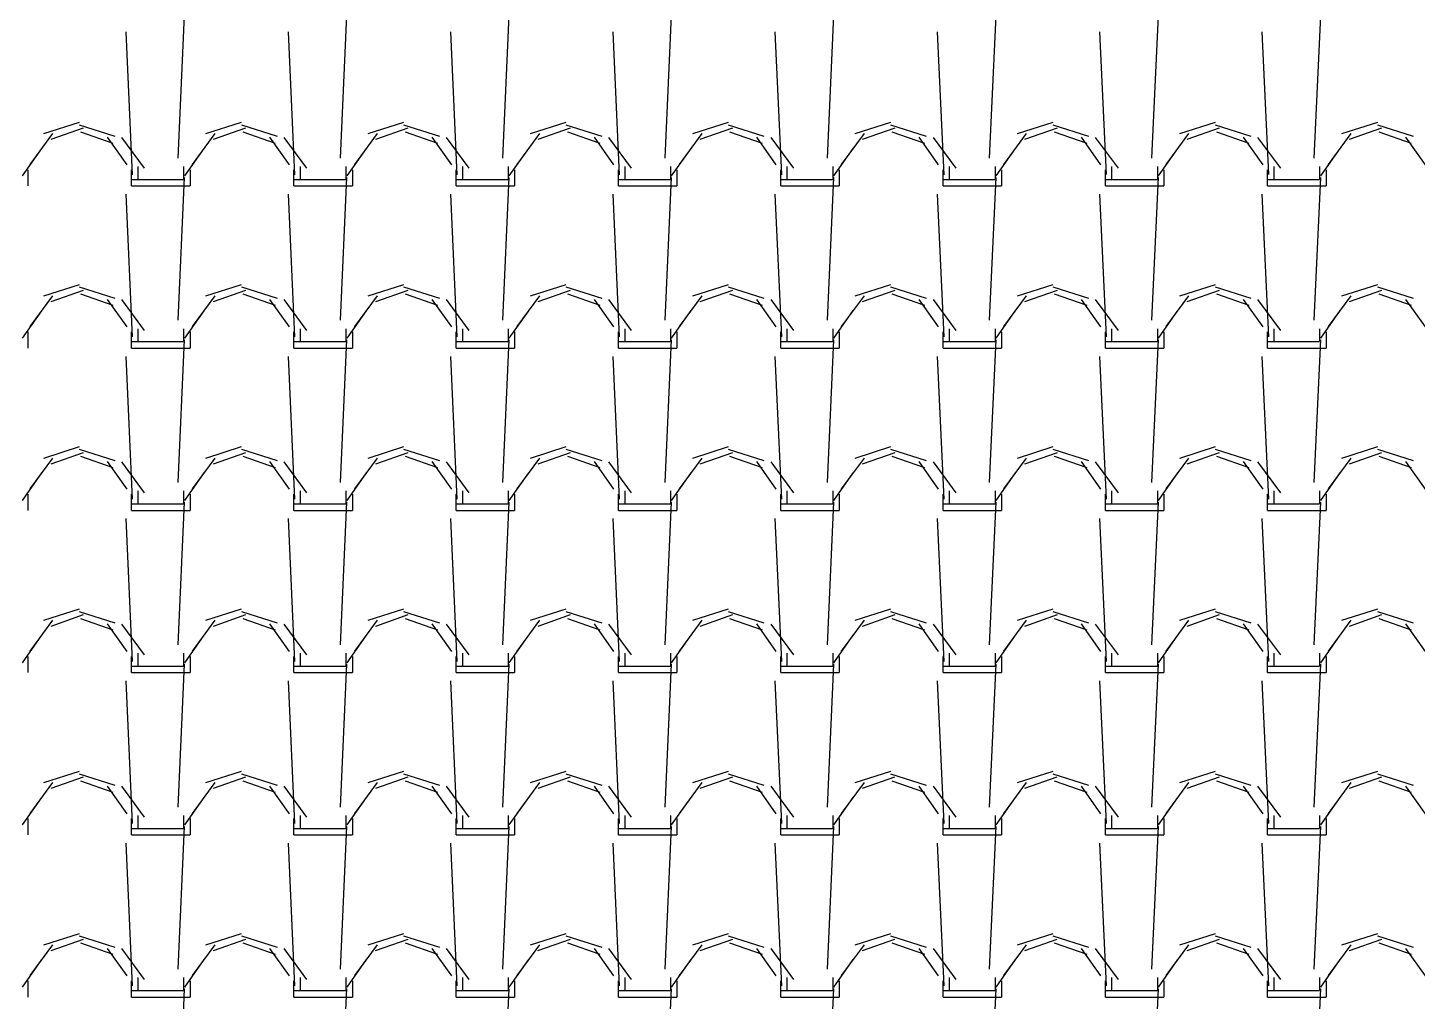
# Model space of a CAD drawing. Header units: millimetres. Extents: x 3923 to 4007, y 744 to 863.
# Drawn here: x 3931.083 to 3933.241, y 834.447 to 835.959 of the extents above; entities that cross this region are included whole.
import ezdxf

# ---------------------------------------------------------------- set-up
doc = ezdxf.new("R2010")
doc.units = ezdxf.units.MM
doc.layers.add('-HIDRO', color=8, linetype='Continuous')

msp = doc.modelspace()

# ---------------------------------------------------------------- linework, layer by layer
at = {"layer": '-HIDRO', "linetype": 'Continuous'}
for p, q in [((3931.317, 835.7568), (3931.327, 835.9786)), ((3931.569, 835.7568), (3931.579, 835.9786)), ((3931.821, 835.7568), (3931.831, 835.9786)), ((3932.073, 835.7568), (3932.083, 835.9786)), ((3932.325, 835.7568), (3932.335, 835.9786)), ((3932.577, 835.7568), (3932.587, 835.9785)), ((3932.829, 835.7568), (3932.839, 835.9785)), ((3933.081, 835.7568), (3933.091, 835.9785)), ((3931.2463, 835.731), (3931.2362, 835.9528)), ((3931.4983, 835.731), (3931.4882, 835.9528)), ((3931.7503, 835.731), (3931.7402, 835.9528)), ((3932.0023, 835.731), (3931.9922, 835.9528)), ((3932.2543, 835.731), (3932.2442, 835.9528)), ((3932.5063, 835.731), (3932.4962, 835.9528)), ((3932.7583, 835.7311), (3932.7482, 835.9528)), ((3933.0103, 835.7311), (3933.0002, 835.9528)), ((3931.163, 835.8121), (3931.1076, 835.7944)), ((3931.1696, 835.8032), (3931.1192, 835.7855)), ((3931.2191, 835.7905), (3931.1636, 835.8081)), ((3931.415, 835.8121), (3931.3596, 835.7944)), ((3931.4216, 835.8032), (3931.3712, 835.7855)), ((3931.4711, 835.7905), (3931.4156, 835.8081)), ((3931.667, 835.8121), (3931.6116, 835.7944)), ((3931.6736, 835.8032), (3931.6232, 835.7855)), ((3931.7231, 835.7905), (3931.6676, 835.8081)), ((3931.919, 835.8121), (3931.8636, 835.7944)), ((3931.9256, 835.8032), (3931.8752, 835.7855)), ((3931.9751, 835.7905), (3931.9196, 835.8081)), ((3932.171, 835.8121), (3932.1156, 835.7944)), ((3932.1776, 835.8032), (3932.1272, 835.7855)), ((3932.2271, 835.7905), (3932.1716, 835.8081)), ((3932.423, 835.8121), (3932.3676, 835.7944)), ((3932.4296, 835.8032), (3932.3792, 835.7855)), ((3932.4791, 835.7905), (3932.4236, 835.8081)), ((3932.675, 835.8121), (3932.6196, 835.7944)), ((3932.6816, 835.8032), (3932.6312, 835.7855)), ((3932.7311, 835.7905), (3932.6756, 835.8081)), ((3932.927, 835.8121), (3932.8716, 835.7944)), ((3932.9336, 835.8032), (3932.8832, 835.7855)), ((3932.9831, 835.7905), (3932.9276, 835.8081)), ((3933.179, 835.8121), (3933.1236, 835.7944)), ((3933.1856, 835.8032), (3933.1352, 835.7855)), ((3933.2351, 835.7905), (3933.1796, 835.8081)), ((3931.122, 835.7949), (3931.0867, 835.747)), ((3931.2162, 835.7796), (3931.1658, 835.7972)), ((3931.2377, 835.7465), (3931.2074, 835.7893)), ((3931.2649, 835.7411), (3931.2296, 835.789)), ((3931.374, 835.7949), (3931.3387, 835.747)), ((3931.4682, 835.7796), (3931.4178, 835.7972)), ((3931.4897, 835.7465), (3931.4594, 835.7893)), ((3931.5169, 835.7411), (3931.4816, 835.789)), ((3931.626, 835.7949), (3931.5907, 835.747)), ((3931.7202, 835.7796), (3931.6698, 835.7972)), ((3931.7417, 835.7465), (3931.7114, 835.7893)), ((3931.7689, 835.7411), (3931.7336, 835.789)), ((3931.878, 835.7949), (3931.8427, 835.747)), ((3931.9722, 835.7796), (3931.9218, 835.7972)), ((3931.9937, 835.7465), (3931.9634, 835.7893)), ((3932.0209, 835.7411), (3931.9856, 835.789)), ((3932.1299, 835.7949), (3932.0947, 835.747)), ((3932.2242, 835.7796), (3932.1738, 835.7972)), ((3932.2457, 835.7465), (3932.2154, 835.7893)), ((3932.2729, 835.7411), (3932.2376, 835.789)), ((3932.3819, 835.7949), (3932.3467, 835.747)), ((3932.4762, 835.7796), (3932.4258, 835.7972)), ((3932.4977, 835.7465), (3932.4674, 835.7893)), ((3932.5249, 835.7411), (3932.4896, 835.789)), ((3932.6339, 835.7949), (3932.5987, 835.747)), ((3932.7282, 835.7796), (3932.6778, 835.7972)), ((3932.7497, 835.7465), (3932.7194, 835.7893)), ((3932.7769, 835.7411), (3932.7416, 835.789)), ((3932.8859, 835.7949), (3932.8507, 835.747)), ((3932.9802, 835.7796), (3932.9298, 835.7972)), ((3933.0017, 835.7465), (3932.9714, 835.7893)), ((3933.0289, 835.7411), (3932.9936, 835.789)), ((3933.1379, 835.7949), (3933.1027, 835.747)), ((3933.2322, 835.7796), (3933.1818, 835.7972)), ((3933.2537, 835.7465), (3933.2234, 835.7893)), ((3931.1048, 835.7718), (3931.0746, 835.729)), ((3931.3568, 835.7718), (3931.3266, 835.729)), ((3931.6088, 835.7718), (3931.5786, 835.729)), ((3931.8608, 835.7718), (3931.8306, 835.729)), ((3932.1128, 835.7718), (3932.0826, 835.729)), ((3932.3648, 835.7719), (3932.3346, 835.729)), ((3932.6168, 835.7719), (3932.5866, 835.729)), ((3932.8688, 835.7719), (3932.8386, 835.729)), ((3933.1208, 835.7719), (3933.0906, 835.729)), ((3931.0834, 835.7388), (3931.0834, 835.7136)), ((3931.2447, 835.7136), (3931.2447, 835.7388)), ((3931.2548, 835.7237), (3931.2548, 835.7438)), ((3931.3254, 835.7438), (3931.3254, 835.7237)), ((3931.3354, 835.7388), (3931.3354, 835.7136)), ((3931.4967, 835.7136), (3931.4967, 835.7388)), ((3931.5068, 835.7237), (3931.5068, 835.7438)), ((3931.5774, 835.7438), (3931.5774, 835.7237)), ((3931.5874, 835.7388), (3931.5874, 835.7136)), ((3931.7487, 835.7136), (3931.7487, 835.7388)), ((3931.7588, 835.7237), (3931.7588, 835.7438)), ((3931.8294, 835.7438), (3931.8294, 835.7237)), ((3931.8394, 835.7388), (3931.8394, 835.7136)), ((3932.0007, 835.7136), (3932.0007, 835.7388)), ((3932.0108, 835.7237), (3932.0108, 835.7438)), ((3932.0814, 835.7438), (3932.0814, 835.7237)), ((3932.0914, 835.7388), (3932.0914, 835.7136)), ((3932.2527, 835.7136), (3932.2527, 835.7388)), ((3932.2628, 835.7237), (3932.2628, 835.7438)), ((3932.3334, 835.7438), (3932.3334, 835.7237)), ((3932.3434, 835.7388), (3932.3434, 835.7136)), ((3932.5047, 835.7136), (3932.5047, 835.7388)), ((3932.5148, 835.7237), (3932.5148, 835.7438)), ((3932.5854, 835.7438), (3932.5854, 835.7237)), ((3932.5954, 835.7388), (3932.5954, 835.7136)), ((3932.7567, 835.7136), (3932.7567, 835.7388)), ((3932.7668, 835.7237), (3932.7668, 835.7438)), ((3932.8374, 835.7438), (3932.8374, 835.7237)), ((3932.8474, 835.7388), (3932.8474, 835.7136)), ((3933.0087, 835.7136), (3933.0087, 835.7388)), ((3933.0188, 835.7237), (3933.0188, 835.7438)), ((3933.0894, 835.7438), (3933.0894, 835.7237)), ((3933.0994, 835.7388), (3933.0994, 835.7136)), ((3931.2447, 835.7237), (3931.2548, 835.7237)), ((3931.2548, 835.7237), (3931.3254, 835.7237)), ((3931.317, 835.5048), (3931.327, 835.7266)), ((3931.4967, 835.7237), (3931.5068, 835.7237)), ((3931.5068, 835.7237), (3931.5774, 835.7237)), ((3931.569, 835.5048), (3931.579, 835.7266)), ((3931.7487, 835.7237), (3931.7588, 835.7237)), ((3931.7588, 835.7237), (3931.8294, 835.7237)), ((3931.821, 835.5048), (3931.831, 835.7266)), ((3932.0007, 835.7237), (3932.0108, 835.7237)), ((3932.0108, 835.7237), (3932.0814, 835.7237)), ((3932.073, 835.5048), (3932.083, 835.7266)), ((3932.2527, 835.7237), (3932.2628, 835.7237)), ((3932.2628, 835.7237), (3932.3334, 835.7237)), ((3932.325, 835.5048), (3932.335, 835.7266)), ((3932.5047, 835.7237), (3932.5148, 835.7237)), ((3932.5148, 835.7237), (3932.5854, 835.7237)), ((3932.577, 835.5048), (3932.587, 835.7265)), ((3932.7567, 835.7237), (3932.7668, 835.7237)), ((3932.7668, 835.7237), (3932.8374, 835.7237)), ((3932.829, 835.5048), (3932.839, 835.7265)), ((3933.0087, 835.7237), (3933.0188, 835.7237)), ((3933.0188, 835.7237), (3933.0894, 835.7237)), ((3933.081, 835.5048), (3933.091, 835.7265)), ((3931.2463, 835.479), (3931.2362, 835.7008)), ((3931.2447, 835.7136), (3931.2548, 835.7136)), ((3931.2548, 835.7136), (3931.3354, 835.7136)), ((3931.4983, 835.479), (3931.4882, 835.7008)), ((3931.4967, 835.7136), (3931.5068, 835.7136)), ((3931.5068, 835.7136), (3931.5874, 835.7136)), ((3931.7503, 835.479), (3931.7402, 835.7008)), ((3931.7487, 835.7136), (3931.7588, 835.7136)), ((3931.7588, 835.7136), (3931.8394, 835.7136)), ((3932.0023, 835.479), (3931.9922, 835.7008)), ((3932.0007, 835.7136), (3932.0108, 835.7136)), ((3932.0108, 835.7136), (3932.0914, 835.7136)), ((3932.2543, 835.479), (3932.2442, 835.7008)), ((3932.2527, 835.7136), (3932.2628, 835.7136)), ((3932.2628, 835.7136), (3932.3434, 835.7136)), ((3932.5063, 835.479), (3932.4962, 835.7008)), ((3932.5047, 835.7136), (3932.5148, 835.7136)), ((3932.5148, 835.7136), (3932.5954, 835.7136)), ((3932.7583, 835.4791), (3932.7482, 835.7008)), ((3932.7567, 835.7136), (3932.7668, 835.7136)), ((3932.7668, 835.7136), (3932.8474, 835.7136)), ((3933.0103, 835.4791), (3933.0002, 835.7008)), ((3933.0087, 835.7136), (3933.0188, 835.7136)), ((3933.0188, 835.7136), (3933.0994, 835.7136)), ((3931.122, 835.5429), (3931.0867, 835.495)), ((3931.163, 835.5601), (3931.1076, 835.5424)), ((3931.1696, 835.5512), (3931.1192, 835.5335)), ((3931.2191, 835.5385), (3931.1636, 835.5561)), ((3931.2162, 835.5276), (3931.1658, 835.5452)), ((3931.374, 835.5429), (3931.3387, 835.495)), ((3931.415, 835.5601), (3931.3596, 835.5424)), ((3931.4216, 835.5512), (3931.3712, 835.5335)), ((3931.4711, 835.5385), (3931.4156, 835.5561)), ((3931.4682, 835.5276), (3931.4178, 835.5452)), ((3931.626, 835.5429), (3931.5907, 835.495)), ((3931.667, 835.5601), (3931.6116, 835.5424)), ((3931.6736, 835.5512), (3931.6232, 835.5335)), ((3931.7231, 835.5385), (3931.6676, 835.5561)), ((3931.7202, 835.5276), (3931.6698, 835.5452)), ((3931.878, 835.5429), (3931.8427, 835.495)), ((3931.919, 835.5601), (3931.8636, 835.5424)), ((3931.9256, 835.5512), (3931.8752, 835.5335)), ((3931.9751, 835.5385), (3931.9196, 835.5561)), ((3931.9722, 835.5276), (3931.9218, 835.5452)), ((3932.1299, 835.5429), (3932.0947, 835.495)), ((3932.171, 835.5601), (3932.1156, 835.5424)), ((3932.1776, 835.5512), (3932.1272, 835.5335)), ((3932.2271, 835.5385), (3932.1716, 835.5561)), ((3932.2242, 835.5276), (3932.1738, 835.5452)), ((3932.3819, 835.5429), (3932.3467, 835.495)), ((3932.423, 835.5601), (3932.3676, 835.5424)), ((3932.4296, 835.5512), (3932.3792, 835.5335)), ((3932.4791, 835.5385), (3932.4236, 835.5561)), ((3932.4762, 835.5276), (3932.4258, 835.5452)), ((3932.6339, 835.5429), (3932.5987, 835.495)), ((3932.675, 835.5601), (3932.6196, 835.5424)), ((3932.6816, 835.5512), (3932.6312, 835.5335)), ((3932.7311, 835.5385), (3932.6756, 835.5561)), ((3932.7282, 835.5276), (3932.6778, 835.5452)), ((3932.8859, 835.5429), (3932.8507, 835.495)), ((3932.927, 835.5601), (3932.8716, 835.5424)), ((3932.9336, 835.5512), (3932.8832, 835.5335)), ((3932.9831, 835.5385), (3932.9276, 835.5561)), ((3932.9802, 835.5276), (3932.9298, 835.5452)), ((3933.1379, 835.5429), (3933.1027, 835.495)), ((3933.179, 835.5601), (3933.1236, 835.5424)), ((3933.1856, 835.5512), (3933.1352, 835.5335)), ((3933.2351, 835.5385), (3933.1796, 835.5561)), ((3933.2322, 835.5276), (3933.1818, 835.5452)), ((3931.2377, 835.4945), (3931.2074, 835.5373)), ((3931.2649, 835.4891), (3931.2296, 835.537)), ((3931.4897, 835.4945), (3931.4594, 835.5373)), ((3931.5169, 835.4891), (3931.4816, 835.537)), ((3931.7417, 835.4945), (3931.7114, 835.5373)), ((3931.7689, 835.4891), (3931.7336, 835.537)), ((3931.9937, 835.4945), (3931.9634, 835.5373)), ((3932.0209, 835.4891), (3931.9856, 835.537)), ((3932.2457, 835.4945), (3932.2154, 835.5373)), ((3932.2729, 835.4891), (3932.2376, 835.537)), ((3932.4977, 835.4945), (3932.4674, 835.5373)), ((3932.5249, 835.4891), (3932.4896, 835.537)), ((3932.7497, 835.4945), (3932.7194, 835.5373)), ((3932.7769, 835.4891), (3932.7416, 835.537)), ((3933.0017, 835.4945), (3932.9714, 835.5373)), ((3933.0289, 835.4891), (3932.9936, 835.537)), ((3933.2537, 835.4945), (3933.2234, 835.5373)), ((3931.1048, 835.5198), (3931.0746, 835.477)), ((3931.3568, 835.5198), (3931.3266, 835.477)), ((3931.6088, 835.5198), (3931.5786, 835.477)), ((3931.8608, 835.5198), (3931.8306, 835.477)), ((3932.1128, 835.5199), (3932.0826, 835.477)), ((3932.3648, 835.5199), (3932.3346, 835.477)), ((3932.6168, 835.5199), (3932.5866, 835.477)), ((3932.8688, 835.5199), (3932.8386, 835.477)), ((3933.1208, 835.5199), (3933.0906, 835.477)), ((3931.0834, 835.4868), (3931.0834, 835.4616)), ((3931.2447, 835.4616), (3931.2447, 835.4868)), ((3931.2548, 835.4717), (3931.2548, 835.4918)), ((3931.3254, 835.4918), (3931.3254, 835.4717)), ((3931.3354, 835.4868), (3931.3354, 835.4616)), ((3931.4967, 835.4616), (3931.4967, 835.4868)), ((3931.5068, 835.4717), (3931.5068, 835.4918)), ((3931.5774, 835.4918), (3931.5774, 835.4717)), ((3931.5874, 835.4868), (3931.5874, 835.4616)), ((3931.7487, 835.4616), (3931.7487, 835.4868)), ((3931.7588, 835.4717), (3931.7588, 835.4918)), ((3931.8294, 835.4918), (3931.8294, 835.4717)), ((3931.8394, 835.4868), (3931.8394, 835.4616)), ((3932.0007, 835.4616), (3932.0007, 835.4868)), ((3932.0108, 835.4717), (3932.0108, 835.4918)), ((3932.0814, 835.4918), (3932.0814, 835.4717)), ((3932.0914, 835.4868), (3932.0914, 835.4616)), ((3932.2527, 835.4616), (3932.2527, 835.4868)), ((3932.2628, 835.4717), (3932.2628, 835.4918)), ((3932.3334, 835.4918), (3932.3334, 835.4717)), ((3932.3434, 835.4868), (3932.3434, 835.4616)), ((3932.5047, 835.4616), (3932.5047, 835.4868)), ((3932.5148, 835.4717), (3932.5148, 835.4918)), ((3932.5854, 835.4918), (3932.5854, 835.4717)), ((3932.5954, 835.4868), (3932.5954, 835.4616)), ((3932.7567, 835.4616), (3932.7567, 835.4868)), ((3932.7668, 835.4717), (3932.7668, 835.4918)), ((3932.8374, 835.4918), (3932.8374, 835.4717)), ((3932.8474, 835.4868), (3932.8474, 835.4616)), ((3933.0087, 835.4616), (3933.0087, 835.4868)), ((3933.0188, 835.4717), (3933.0188, 835.4918)), ((3933.0894, 835.4918), (3933.0894, 835.4717)), ((3933.0994, 835.4868), (3933.0994, 835.4616)), ((3931.2447, 835.4717), (3931.2548, 835.4717)), ((3931.2447, 835.4616), (3931.2548, 835.4616)), ((3931.2548, 835.4717), (3931.3254, 835.4717)), ((3931.2548, 835.4616), (3931.3354, 835.4616)), ((3931.317, 835.2528), (3931.327, 835.4746)), ((3931.4967, 835.4717), (3931.5068, 835.4717)), ((3931.4967, 835.4616), (3931.5068, 835.4616)), ((3931.5068, 835.4717), (3931.5774, 835.4717)), ((3931.5068, 835.4616), (3931.5874, 835.4616)), ((3931.569, 835.2528), (3931.579, 835.4746)), ((3931.7487, 835.4717), (3931.7588, 835.4717)), ((3931.7487, 835.4616), (3931.7588, 835.4616)), ((3931.7588, 835.4717), (3931.8294, 835.4717)), ((3931.7588, 835.4616), (3931.8394, 835.4616)), ((3931.821, 835.2528), (3931.831, 835.4746)), ((3932.0007, 835.4717), (3932.0108, 835.4717)), ((3932.0007, 835.4616), (3932.0108, 835.4616)), ((3932.0108, 835.4717), (3932.0814, 835.4717)), ((3932.0108, 835.4616), (3932.0914, 835.4616)), ((3932.073, 835.2528), (3932.083, 835.4746)), ((3932.2527, 835.4717), (3932.2628, 835.4717)), ((3932.2527, 835.4616), (3932.2628, 835.4616)), ((3932.2628, 835.4717), (3932.3334, 835.4717)), ((3932.2628, 835.4616), (3932.3434, 835.4616)), ((3932.325, 835.2528), (3932.335, 835.4745)), ((3932.5047, 835.4717), (3932.5148, 835.4717)), ((3932.5047, 835.4616), (3932.5148, 835.4616)), ((3932.5148, 835.4717), (3932.5854, 835.4717)), ((3932.5148, 835.4616), (3932.5954, 835.4616)), ((3932.577, 835.2528), (3932.587, 835.4745)), ((3932.7567, 835.4717), (3932.7668, 835.4717)), ((3932.7567, 835.4616), (3932.7668, 835.4616)), ((3932.7668, 835.4717), (3932.8374, 835.4717)), ((3932.7668, 835.4616), (3932.8474, 835.4616)), ((3932.829, 835.2528), (3932.839, 835.4745)), ((3933.0087, 835.4717), (3933.0188, 835.4717)), ((3933.0087, 835.4616), (3933.0188, 835.4616)), ((3933.0188, 835.4717), (3933.0894, 835.4717)), ((3933.0188, 835.4616), (3933.0994, 835.4616)), ((3933.081, 835.2528), (3933.091, 835.4745)), ((3931.2463, 835.227), (3931.2362, 835.4488)), ((3931.4983, 835.227), (3931.4882, 835.4488)), ((3931.7503, 835.227), (3931.7402, 835.4488)), ((3932.0023, 835.227), (3931.9922, 835.4488)), ((3932.2543, 835.227), (3932.2442, 835.4488)), ((3932.5063, 835.227), (3932.4962, 835.4488)), ((3932.7583, 835.2271), (3932.7482, 835.4488)), ((3933.0103, 835.2271), (3933.0002, 835.4488)), ((3931.163, 835.3081), (3931.1076, 835.2904)), ((3931.415, 835.3081), (3931.3596, 835.2904)), ((3931.667, 835.3081), (3931.6116, 835.2904)), ((3931.919, 835.3081), (3931.8636, 835.2904)), ((3932.171, 835.3081), (3932.1156, 835.2904)), ((3932.423, 835.3081), (3932.3676, 835.2904)), ((3932.675, 835.3081), (3932.6196, 835.2904)), ((3932.927, 835.3081), (3932.8716, 835.2904)), ((3933.179, 835.3081), (3933.1236, 835.2904)), ((3931.122, 835.2909), (3931.0867, 835.243)), ((3931.1696, 835.2992), (3931.1192, 835.2815)), ((3931.2191, 835.2865), (3931.1636, 835.3041)), ((3931.2162, 835.2756), (3931.1658, 835.2932)), ((3931.2377, 835.2425), (3931.2074, 835.2853)), ((3931.2649, 835.2371), (3931.2296, 835.285)), ((3931.374, 835.2909), (3931.3387, 835.243)), ((3931.4216, 835.2992), (3931.3712, 835.2815)), ((3931.4711, 835.2865), (3931.4156, 835.3041)), ((3931.4682, 835.2756), (3931.4178, 835.2932)), ((3931.4897, 835.2425), (3931.4594, 835.2853)), ((3931.5169, 835.2371), (3931.4816, 835.285)), ((3931.626, 835.2909), (3931.5907, 835.243)), ((3931.6736, 835.2992), (3931.6232, 835.2815)), ((3931.7231, 835.2865), (3931.6676, 835.3041)), ((3931.7202, 835.2756), (3931.6698, 835.2932)), ((3931.7417, 835.2425), (3931.7114, 835.2853)), ((3931.7689, 835.2371), (3931.7336, 835.285)), ((3931.8779, 835.2909), (3931.8427, 835.243)), ((3931.9256, 835.2992), (3931.8752, 835.2815)), ((3931.9751, 835.2865), (3931.9196, 835.3041)), ((3931.9722, 835.2756), (3931.9218, 835.2932)), ((3931.9937, 835.2425), (3931.9634, 835.2853)), ((3932.0209, 835.2371), (3931.9856, 835.285)), ((3932.1299, 835.2909), (3932.0947, 835.243)), ((3932.1776, 835.2992), (3932.1272, 835.2815)), ((3932.2271, 835.2865), (3932.1716, 835.3041)), ((3932.2242, 835.2756), (3932.1738, 835.2932)), ((3932.2457, 835.2425), (3932.2154, 835.2853)), ((3932.2729, 835.2371), (3932.2376, 835.285)), ((3932.3819, 835.2909), (3932.3467, 835.243)), ((3932.4296, 835.2992), (3932.3792, 835.2815)), ((3932.4791, 835.2865), (3932.4236, 835.3041)), ((3932.4762, 835.2756), (3932.4258, 835.2932)), ((3932.4977, 835.2425), (3932.4674, 835.2853)), ((3932.5249, 835.2371), (3932.4896, 835.285)), ((3932.6339, 835.2909), (3932.5987, 835.243)), ((3932.6816, 835.2992), (3932.6312, 835.2815)), ((3932.7311, 835.2865), (3932.6756, 835.3041)), ((3932.7282, 835.2756), (3932.6778, 835.2932)), ((3932.7497, 835.2425), (3932.7194, 835.2853)), ((3932.7769, 835.2371), (3932.7416, 835.285)), ((3932.8859, 835.2909), (3932.8507, 835.243)), ((3932.9336, 835.2992), (3932.8832, 835.2815)), ((3932.9831, 835.2865), (3932.9276, 835.3041)), ((3932.9802, 835.2756), (3932.9298, 835.2932)), ((3933.0017, 835.2425), (3932.9714, 835.2853)), ((3933.0289, 835.2371), (3932.9936, 835.285)), ((3933.1379, 835.2909), (3933.1027, 835.243)), ((3933.1856, 835.2992), (3933.1352, 835.2815)), ((3933.2351, 835.2865), (3933.1796, 835.3041)), ((3933.2322, 835.2756), (3933.1818, 835.2932)), ((3933.2537, 835.2425), (3933.2234, 835.2853)), ((3931.1048, 835.2678), (3931.0746, 835.225)), ((3931.3568, 835.2678), (3931.3266, 835.225)), ((3931.6088, 835.2678), (3931.5786, 835.225)), ((3931.8608, 835.2679), (3931.8306, 835.225)), ((3932.1128, 835.2679), (3932.0826, 835.225)), ((3932.3648, 835.2679), (3932.3346, 835.225)), ((3932.6168, 835.2679), (3932.5866, 835.225)), ((3932.8688, 835.2679), (3932.8386, 835.225)), ((3933.1208, 835.2679), (3933.0906, 835.225)), ((3931.2548, 835.2197), (3931.2548, 835.2398)), ((3931.3254, 835.2398), (3931.3254, 835.2197)), ((3931.5068, 835.2197), (3931.5068, 835.2398)), ((3931.5774, 835.2398), (3931.5774, 835.2197)), ((3931.7588, 835.2197), (3931.7588, 835.2398)), ((3931.8294, 835.2398), (3931.8294, 835.2197)), ((3932.0108, 835.2197), (3932.0108, 835.2398)), ((3932.0814, 835.2398), (3932.0814, 835.2197)), ((3932.2628, 835.2197), (3932.2628, 835.2398)), ((3932.3334, 835.2398), (3932.3334, 835.2197)), ((3932.5148, 835.2197), (3932.5148, 835.2398)), ((3932.5854, 835.2398), (3932.5854, 835.2197)), ((3932.7668, 835.2197), (3932.7668, 835.2398)), ((3932.8374, 835.2398), (3932.8374, 835.2197)), ((3933.0188, 835.2197), (3933.0188, 835.2398)), ((3933.0894, 835.2398), (3933.0894, 835.2197)), ((3931.0834, 835.2348), (3931.0834, 835.2096)), ((3931.2447, 835.2096), (3931.2447, 835.2348)), ((3931.2447, 835.2197), (3931.2548, 835.2197)), ((3931.2548, 835.2197), (3931.3254, 835.2197)), ((3931.317, 835.0008), (3931.327, 835.2226)), ((3931.3354, 835.2348), (3931.3354, 835.2096)), ((3931.4967, 835.2096), (3931.4967, 835.2348)), ((3931.4967, 835.2197), (3931.5068, 835.2197)), ((3931.5068, 835.2197), (3931.5774, 835.2197)), ((3931.569, 835.0008), (3931.579, 835.2226)), ((3931.5874, 835.2348), (3931.5874, 835.2096)), ((3931.7487, 835.2096), (3931.7487, 835.2348)), ((3931.7487, 835.2197), (3931.7588, 835.2197)), ((3931.7588, 835.2197), (3931.8294, 835.2197)), ((3931.821, 835.0008), (3931.831, 835.2226)), ((3931.8394, 835.2348), (3931.8394, 835.2096)), ((3932.0007, 835.2096), (3932.0007, 835.2348)), ((3932.0007, 835.2197), (3932.0108, 835.2197)), ((3932.0108, 835.2197), (3932.0814, 835.2197)), ((3932.073, 835.0008), (3932.083, 835.2226)), ((3932.0914, 835.2348), (3932.0914, 835.2096)), ((3932.2527, 835.2096), (3932.2527, 835.2348)), ((3932.2527, 835.2197), (3932.2628, 835.2197)), ((3932.2628, 835.2197), (3932.3334, 835.2197)), ((3932.325, 835.0008), (3932.335, 835.2225)), ((3932.3434, 835.2348), (3932.3434, 835.2096)), ((3932.5047, 835.2096), (3932.5047, 835.2348)), ((3932.5047, 835.2197), (3932.5148, 835.2197)), ((3932.5148, 835.2197), (3932.5854, 835.2197)), ((3932.577, 835.0008), (3932.587, 835.2225)), ((3932.5954, 835.2348), (3932.5954, 835.2096)), ((3932.7567, 835.2096), (3932.7567, 835.2348)), ((3932.7567, 835.2197), (3932.7668, 835.2197)), ((3932.7668, 835.2197), (3932.8374, 835.2197)), ((3932.829, 835.0008), (3932.839, 835.2225)), ((3932.8474, 835.2348), (3932.8474, 835.2096)), ((3933.0087, 835.2096), (3933.0087, 835.2348)), ((3933.0087, 835.2197), (3933.0188, 835.2197)), ((3933.0188, 835.2197), (3933.0894, 835.2197)), ((3933.081, 835.0008), (3933.091, 835.2225)), ((3933.0994, 835.2348), (3933.0994, 835.2096)), ((3931.2463, 834.975), (3931.2362, 835.1968)), ((3931.2447, 835.2096), (3931.2548, 835.2096)), ((3931.2548, 835.2096), (3931.3354, 835.2096)), ((3931.4983, 834.975), (3931.4882, 835.1968)), ((3931.4967, 835.2096), (3931.5068, 835.2096)), ((3931.5068, 835.2096), (3931.5874, 835.2096)), ((3931.7503, 834.975), (3931.7402, 835.1968)), ((3931.7487, 835.2096), (3931.7588, 835.2096)), ((3931.7588, 835.2096), (3931.8394, 835.2096)), ((3932.0023, 834.975), (3931.9922, 835.1968)), ((3932.0007, 835.2096), (3932.0108, 835.2096)), ((3932.0108, 835.2096), (3932.0914, 835.2096)), ((3932.2543, 834.975), (3932.2442, 835.1968)), ((3932.2527, 835.2096), (3932.2628, 835.2096)), ((3932.2628, 835.2096), (3932.3434, 835.2096)), ((3932.5063, 834.975), (3932.4962, 835.1968)), ((3932.5047, 835.2096), (3932.5148, 835.2096)), ((3932.5148, 835.2096), (3932.5954, 835.2096)), ((3932.7583, 834.9751), (3932.7482, 835.1968)), ((3932.7567, 835.2096), (3932.7668, 835.2096)), ((3932.7668, 835.2096), (3932.8474, 835.2096)), ((3933.0103, 834.9751), (3933.0002, 835.1968)), ((3933.0087, 835.2096), (3933.0188, 835.2096)), ((3933.0188, 835.2096), (3933.0994, 835.2096)), ((3931.163, 835.0561), (3931.1076, 835.0384)), ((3931.1696, 835.0472), (3931.1192, 835.0295)), ((3931.2191, 835.0345), (3931.1636, 835.0521)), ((3931.415, 835.0561), (3931.3596, 835.0384)), ((3931.4216, 835.0472), (3931.3712, 835.0295)), ((3931.4711, 835.0345), (3931.4156, 835.0521)), ((3931.667, 835.0561), (3931.6116, 835.0384)), ((3931.6736, 835.0472), (3931.6232, 835.0295)), ((3931.7231, 835.0345), (3931.6676, 835.0521)), ((3931.919, 835.0561), (3931.8636, 835.0384)), ((3931.9256, 835.0472), (3931.8752, 835.0295)), ((3931.9751, 835.0345), (3931.9196, 835.0521)), ((3932.171, 835.0561), (3932.1156, 835.0384)), ((3932.1776, 835.0472), (3932.1272, 835.0295)), ((3932.2271, 835.0345), (3932.1716, 835.0521)), ((3932.423, 835.0561), (3932.3676, 835.0384)), ((3932.4296, 835.0472), (3932.3792, 835.0295)), ((3932.4791, 835.0345), (3932.4236, 835.0521)), ((3932.675, 835.0561), (3932.6196, 835.0384)), ((3932.6816, 835.0472), (3932.6312, 835.0295)), ((3932.7311, 835.0345), (3932.6756, 835.0521)), ((3932.927, 835.0561), (3932.8716, 835.0384)), ((3932.9335, 835.0472), (3932.8831, 835.0295)), ((3932.9831, 835.0345), (3932.9276, 835.0521)), ((3933.179, 835.0561), (3933.1236, 835.0384)), ((3933.1855, 835.0472), (3933.1351, 835.0295)), ((3933.2351, 835.0345), (3933.1796, 835.0521)), ((3931.122, 835.0389), (3931.0867, 834.991)), ((3931.2162, 835.0236), (3931.1658, 835.0412)), ((3931.2377, 834.9905), (3931.2074, 835.0333)), ((3931.2649, 834.9851), (3931.2296, 835.033)), ((3931.374, 835.0389), (3931.3387, 834.991)), ((3931.4682, 835.0236), (3931.4178, 835.0412)), ((3931.4897, 834.9905), (3931.4594, 835.0333)), ((3931.5169, 834.9851), (3931.4816, 835.033)), ((3931.6259, 835.0389), (3931.5907, 834.991)), ((3931.7202, 835.0236), (3931.6698, 835.0412)), ((3931.7417, 834.9905), (3931.7114, 835.0333)), ((3931.7689, 834.9851), (3931.7336, 835.033)), ((3931.8779, 835.0389), (3931.8427, 834.991)), ((3931.9722, 835.0236), (3931.9218, 835.0412)), ((3931.9937, 834.9905), (3931.9634, 835.0333)), ((3932.0209, 834.9851), (3931.9856, 835.033)), ((3932.1299, 835.0389), (3932.0947, 834.991)), ((3932.2242, 835.0236), (3932.1738, 835.0412)), ((3932.2457, 834.9905), (3932.2154, 835.0333)), ((3932.2729, 834.9851), (3932.2376, 835.033)), ((3932.3819, 835.0389), (3932.3467, 834.991)), ((3932.4762, 835.0236), (3932.4258, 835.0412)), ((3932.4977, 834.9905), (3932.4674, 835.0333)), ((3932.5249, 834.9851), (3932.4896, 835.033)), ((3932.6339, 835.0389), (3932.5987, 834.991)), ((3932.7282, 835.0236), (3932.6778, 835.0412)), ((3932.7497, 834.9905), (3932.7194, 835.0333)), ((3932.7769, 834.9851), (3932.7416, 835.033)), ((3932.8859, 835.0389), (3932.8507, 834.991)), ((3932.9802, 835.0236), (3932.9298, 835.0412)), ((3933.0017, 834.9905), (3932.9714, 835.0333)), ((3933.0289, 834.9851), (3932.9936, 835.033)), ((3933.1379, 835.0389), (3933.1027, 834.991)), ((3933.2322, 835.0236), (3933.1818, 835.0412)), ((3933.2537, 834.9905), (3933.2234, 835.0333)), ((3931.1048, 835.0158), (3931.0746, 834.973)), ((3931.3568, 835.0158), (3931.3266, 834.973)), ((3931.6088, 835.0158), (3931.5786, 834.973)), ((3931.8608, 835.0159), (3931.8306, 834.973)), ((3932.1128, 835.0159), (3932.0826, 834.973)), ((3932.3648, 835.0159), (3932.3346, 834.973)), ((3932.6168, 835.0159), (3932.5866, 834.973)), ((3932.8688, 835.0159), (3932.8386, 834.973)), ((3933.1208, 835.0159), (3933.0906, 834.973)), ((3931.0834, 834.9828), (3931.0834, 834.9576)), ((3931.2447, 834.9576), (3931.2447, 834.9828)), ((3931.2548, 834.9677), (3931.2548, 834.9878)), ((3931.3254, 834.9878), (3931.3254, 834.9677)), ((3931.3354, 834.9828), (3931.3354, 834.9576)), ((3931.4967, 834.9576), (3931.4967, 834.9828)), ((3931.5068, 834.9677), (3931.5068, 834.9878)), ((3931.5774, 834.9878), (3931.5774, 834.9677)), ((3931.5874, 834.9828), (3931.5874, 834.9576)), ((3931.7487, 834.9576), (3931.7487, 834.9828)), ((3931.7588, 834.9677), (3931.7588, 834.9878)), ((3931.8294, 834.9878), (3931.8294, 834.9677)), ((3931.8394, 834.9828), (3931.8394, 834.9576)), ((3932.0007, 834.9576), (3932.0007, 834.9828)), ((3932.0108, 834.9677), (3932.0108, 834.9878)), ((3932.0814, 834.9878), (3932.0814, 834.9677)), ((3932.0914, 834.9828), (3932.0914, 834.9576)), ((3932.2527, 834.9576), (3932.2527, 834.9828)), ((3932.2628, 834.9677), (3932.2628, 834.9878)), ((3932.3334, 834.9878), (3932.3334, 834.9677)), ((3932.3434, 834.9828), (3932.3434, 834.9576)), ((3932.5047, 834.9576), (3932.5047, 834.9828)), ((3932.5148, 834.9677), (3932.5148, 834.9878)), ((3932.5854, 834.9878), (3932.5854, 834.9677)), ((3932.5954, 834.9828), (3932.5954, 834.9576)), ((3932.7567, 834.9576), (3932.7567, 834.9828)), ((3932.7668, 834.9677), (3932.7668, 834.9878)), ((3932.8374, 834.9878), (3932.8374, 834.9677)), ((3932.8474, 834.9828), (3932.8474, 834.9576)), ((3933.0087, 834.9576), (3933.0087, 834.9828)), ((3933.0188, 834.9677), (3933.0188, 834.9878)), ((3933.0894, 834.9878), (3933.0894, 834.9677)), ((3933.0994, 834.9828), (3933.0994, 834.9576)), ((3931.2447, 834.9677), (3931.2548, 834.9677)), ((3931.2548, 834.9677), (3931.3254, 834.9677)), ((3931.317, 834.7488), (3931.327, 834.9706)), ((3931.4967, 834.9677), (3931.5068, 834.9677)), ((3931.5068, 834.9677), (3931.5774, 834.9677)), ((3931.569, 834.7488), (3931.579, 834.9706)), ((3931.7487, 834.9677), (3931.7588, 834.9677)), ((3931.7588, 834.9677), (3931.8294, 834.9677)), ((3931.821, 834.7488), (3931.831, 834.9706)), ((3932.0007, 834.9677), (3932.0108, 834.9677)), ((3932.0108, 834.9677), (3932.0814, 834.9677)), ((3932.073, 834.7488), (3932.083, 834.9706)), ((3932.2527, 834.9677), (3932.2628, 834.9677)), ((3932.2628, 834.9677), (3932.3334, 834.9677)), ((3932.325, 834.7488), (3932.335, 834.9705)), ((3932.5047, 834.9677), (3932.5148, 834.9677)), ((3932.5148, 834.9677), (3932.5854, 834.9677)), ((3932.577, 834.7488), (3932.587, 834.9705)), ((3932.7567, 834.9677), (3932.7668, 834.9677)), ((3932.7668, 834.9677), (3932.8374, 834.9677)), ((3932.829, 834.7488), (3932.839, 834.9705)), ((3933.0087, 834.9677), (3933.0188, 834.9677)), ((3933.0188, 834.9677), (3933.0894, 834.9677)), ((3933.081, 834.7488), (3933.091, 834.9705)), ((3931.2463, 834.723), (3931.2362, 834.9448)), ((3931.2447, 834.9576), (3931.2548, 834.9576)), ((3931.2548, 834.9576), (3931.3354, 834.9576)), ((3931.4983, 834.723), (3931.4882, 834.9448)), ((3931.4967, 834.9576), (3931.5068, 834.9576)), ((3931.5068, 834.9576), (3931.5874, 834.9576)), ((3931.7503, 834.723), (3931.7402, 834.9448)), ((3931.7487, 834.9576), (3931.7588, 834.9576)), ((3931.7588, 834.9576), (3931.8394, 834.9576)), ((3932.0023, 834.723), (3931.9922, 834.9448)), ((3932.0007, 834.9576), (3932.0108, 834.9576)), ((3932.0108, 834.9576), (3932.0914, 834.9576)), ((3932.2543, 834.723), (3932.2442, 834.9448)), ((3932.2527, 834.9576), (3932.2628, 834.9576)), ((3932.2628, 834.9576), (3932.3434, 834.9576)), ((3932.5063, 834.723), (3932.4962, 834.9448)), ((3932.5047, 834.9576), (3932.5148, 834.9576)), ((3932.5148, 834.9576), (3932.5954, 834.9576)), ((3932.7583, 834.7231), (3932.7482, 834.9448)), ((3932.7567, 834.9576), (3932.7668, 834.9576)), ((3932.7668, 834.9576), (3932.8474, 834.9576)), ((3933.0103, 834.7231), (3933.0002, 834.9448)), ((3933.0087, 834.9576), (3933.0188, 834.9576)), ((3933.0188, 834.9576), (3933.0994, 834.9576)), ((3931.122, 834.7869), (3931.0867, 834.739)), ((3931.163, 834.8041), (3931.1076, 834.7864)), ((3931.1696, 834.7952), (3931.1192, 834.7775)), ((3931.2191, 834.7825), (3931.1636, 834.8001)), ((3931.2162, 834.7716), (3931.1658, 834.7892)), ((3931.3739, 834.7869), (3931.3387, 834.739)), ((3931.415, 834.8041), (3931.3596, 834.7864)), ((3931.4216, 834.7952), (3931.3712, 834.7775)), ((3931.4711, 834.7825), (3931.4156, 834.8001)), ((3931.4682, 834.7716), (3931.4178, 834.7892)), ((3931.6259, 834.7869), (3931.5907, 834.739)), ((3931.667, 834.8041), (3931.6116, 834.7864)), ((3931.6736, 834.7952), (3931.6232, 834.7775)), ((3931.7231, 834.7825), (3931.6676, 834.8001)), ((3931.7202, 834.7716), (3931.6698, 834.7892)), ((3931.8779, 834.7869), (3931.8427, 834.739)), ((3931.919, 834.8041), (3931.8636, 834.7864)), ((3931.9256, 834.7952), (3931.8752, 834.7775)), ((3931.9751, 834.7825), (3931.9196, 834.8001)), ((3931.9722, 834.7716), (3931.9218, 834.7892)), ((3932.1299, 834.7869), (3932.0947, 834.739)), ((3932.171, 834.8041), (3932.1156, 834.7864)), ((3932.1775, 834.7952), (3932.1271, 834.7775)), ((3932.2271, 834.7825), (3932.1716, 834.8001)), ((3932.2242, 834.7716), (3932.1738, 834.7892)), ((3932.3819, 834.7869), (3932.3467, 834.739)), ((3932.423, 834.8041), (3932.3676, 834.7864)), ((3932.4295, 834.7952), (3932.3791, 834.7775)), ((3932.4791, 834.7825), (3932.4236, 834.8001)), ((3932.4762, 834.7716), (3932.4258, 834.7892)), ((3932.6339, 834.7869), (3932.5987, 834.739)), ((3932.675, 834.8041), (3932.6196, 834.7864)), ((3932.6815, 834.7952), (3932.6311, 834.7775)), ((3932.7311, 834.7825), (3932.6756, 834.8001)), ((3932.7282, 834.7716), (3932.6778, 834.7892)), ((3932.8859, 834.7869), (3932.8507, 834.739)), ((3932.927, 834.8041), (3932.8716, 834.7864)), ((3932.9335, 834.7952), (3932.8831, 834.7775)), ((3932.9831, 834.7825), (3932.9276, 834.8001)), ((3932.9802, 834.7716), (3932.9298, 834.7892)), ((3933.1379, 834.7869), (3933.1027, 834.739)), ((3933.179, 834.8041), (3933.1236, 834.7864)), ((3933.1855, 834.7952), (3933.1351, 834.7775)), ((3933.2351, 834.7825), (3933.1796, 834.8001)), ((3933.2322, 834.7716), (3933.1818, 834.7892)), ((3931.2377, 834.7385), (3931.2074, 834.7813)), ((3931.2649, 834.7331), (3931.2296, 834.781)), ((3931.4897, 834.7385), (3931.4594, 834.7813)), ((3931.5169, 834.7331), (3931.4816, 834.781)), ((3931.7417, 834.7385), (3931.7114, 834.7813)), ((3931.7689, 834.7331), (3931.7336, 834.781)), ((3931.9937, 834.7385), (3931.9634, 834.7813)), ((3932.0209, 834.7331), (3931.9856, 834.781)), ((3932.2457, 834.7385), (3932.2154, 834.7813)), ((3932.2729, 834.7331), (3932.2376, 834.781)), ((3932.4977, 834.7385), (3932.4674, 834.7813)), ((3932.5249, 834.7331), (3932.4896, 834.781)), ((3932.7497, 834.7385), (3932.7194, 834.7813)), ((3932.7769, 834.7331), (3932.7416, 834.781)), ((3933.0017, 834.7385), (3932.9714, 834.7813)), ((3933.0289, 834.7331), (3932.9936, 834.781)), ((3933.2537, 834.7385), (3933.2234, 834.7813)), ((3931.1048, 834.7638), (3931.0746, 834.721)), ((3931.3568, 834.7638), (3931.3266, 834.721)), ((3931.6088, 834.7639), (3931.5786, 834.721)), ((3931.8608, 834.7639), (3931.8306, 834.721)), ((3932.1128, 834.7639), (3932.0826, 834.721)), ((3932.3648, 834.7639), (3932.3346, 834.721)), ((3932.6168, 834.7639), (3932.5866, 834.721)), ((3932.8688, 834.7639), (3932.8386, 834.721)), ((3933.1208, 834.7639), (3933.0906, 834.721)), ((3931.0834, 834.7308), (3931.0834, 834.7056)), ((3931.2447, 834.7056), (3931.2447, 834.7308)), ((3931.2548, 834.7157), (3931.2548, 834.7358)), ((3931.3254, 834.7358), (3931.3254, 834.7157)), ((3931.3354, 834.7308), (3931.3354, 834.7056)), ((3931.4967, 834.7056), (3931.4967, 834.7308)), ((3931.5068, 834.7157), (3931.5068, 834.7358)), ((3931.5774, 834.7358), (3931.5774, 834.7157)), ((3931.5874, 834.7308), (3931.5874, 834.7056)), ((3931.7487, 834.7056), (3931.7487, 834.7308)), ((3931.7588, 834.7157), (3931.7588, 834.7358)), ((3931.8294, 834.7358), (3931.8294, 834.7157)), ((3931.8394, 834.7308), (3931.8394, 834.7056)), ((3932.0007, 834.7056), (3932.0007, 834.7308)), ((3932.0108, 834.7157), (3932.0108, 834.7358)), ((3932.0814, 834.7358), (3932.0814, 834.7157)), ((3932.0914, 834.7308), (3932.0914, 834.7056)), ((3932.2527, 834.7056), (3932.2527, 834.7308)), ((3932.2628, 834.7157), (3932.2628, 834.7358)), ((3932.3334, 834.7358), (3932.3334, 834.7157)), ((3932.3434, 834.7308), (3932.3434, 834.7056)), ((3932.5047, 834.7056), (3932.5047, 834.7308)), ((3932.5148, 834.7157), (3932.5148, 834.7358)), ((3932.5854, 834.7358), (3932.5854, 834.7157)), ((3932.5954, 834.7308), (3932.5954, 834.7056)), ((3932.7567, 834.7056), (3932.7567, 834.7308)), ((3932.7668, 834.7157), (3932.7668, 834.7358)), ((3932.8374, 834.7358), (3932.8374, 834.7157)), ((3932.8474, 834.7308), (3932.8474, 834.7056)), ((3933.0087, 834.7056), (3933.0087, 834.7308)), ((3933.0188, 834.7157), (3933.0188, 834.7358)), ((3933.0894, 834.7358), (3933.0894, 834.7157)), ((3933.0994, 834.7308), (3933.0994, 834.7056)), ((3931.2447, 834.7157), (3931.2548, 834.7157)), ((3931.2447, 834.7056), (3931.2548, 834.7056)), ((3931.2548, 834.7157), (3931.3254, 834.7157)), ((3931.2548, 834.7056), (3931.3354, 834.7056)), ((3931.317, 834.4968), (3931.327, 834.7186)), ((3931.4967, 834.7157), (3931.5068, 834.7157)), ((3931.4967, 834.7056), (3931.5068, 834.7056)), ((3931.5068, 834.7157), (3931.5774, 834.7157)), ((3931.5068, 834.7056), (3931.5874, 834.7056)), ((3931.569, 834.4968), (3931.579, 834.7186)), ((3931.7487, 834.7157), (3931.7588, 834.7157)), ((3931.7487, 834.7056), (3931.7588, 834.7056)), ((3931.7588, 834.7157), (3931.8294, 834.7157)), ((3931.7588, 834.7056), (3931.8394, 834.7056)), ((3931.821, 834.4968), (3931.831, 834.7186)), ((3932.0007, 834.7157), (3932.0108, 834.7157)), ((3932.0007, 834.7056), (3932.0108, 834.7056)), ((3932.0108, 834.7157), (3932.0814, 834.7157)), ((3932.0108, 834.7056), (3932.0914, 834.7056)), ((3932.073, 834.4968), (3932.083, 834.7186)), ((3932.2527, 834.7157), (3932.2628, 834.7157)), ((3932.2527, 834.7056), (3932.2628, 834.7056)), ((3932.2628, 834.7157), (3932.3334, 834.7157)), ((3932.2628, 834.7056), (3932.3434, 834.7056)), ((3932.325, 834.4968), (3932.335, 834.7185)), ((3932.5047, 834.7157), (3932.5148, 834.7157)), ((3932.5047, 834.7056), (3932.5148, 834.7056)), ((3932.5148, 834.7157), (3932.5854, 834.7157)), ((3932.5148, 834.7056), (3932.5954, 834.7056)), ((3932.577, 834.4968), (3932.587, 834.7185)), ((3932.7567, 834.7157), (3932.7668, 834.7157)), ((3932.7567, 834.7056), (3932.7668, 834.7056)), ((3932.7668, 834.7157), (3932.8374, 834.7157)), ((3932.7668, 834.7056), (3932.8474, 834.7056)), ((3932.829, 834.4968), (3932.839, 834.7185)), ((3933.0087, 834.7157), (3933.0188, 834.7157)), ((3933.0087, 834.7056), (3933.0188, 834.7056)), ((3933.0188, 834.7157), (3933.0894, 834.7157)), ((3933.0188, 834.7056), (3933.0994, 834.7056)), ((3933.081, 834.4968), (3933.091, 834.7185)), ((3931.2463, 834.471), (3931.2362, 834.6928)), ((3931.4983, 834.471), (3931.4882, 834.6928)), ((3931.7503, 834.471), (3931.7402, 834.6928)), ((3932.0023, 834.471), (3931.9922, 834.6928)), ((3932.2543, 834.471), (3932.2442, 834.6928)), ((3932.5063, 834.471), (3932.4962, 834.6928)), ((3932.7583, 834.4711), (3932.7482, 834.6928)), ((3933.0103, 834.4711), (3933.0002, 834.6928)), ((3931.163, 834.5521), (3931.1076, 834.5344)), ((3931.415, 834.5521), (3931.3596, 834.5344)), ((3931.667, 834.5521), (3931.6116, 834.5344)), ((3931.919, 834.5521), (3931.8636, 834.5344)), ((3932.171, 834.5521), (3932.1156, 834.5344)), ((3932.423, 834.5521), (3932.3676, 834.5344)), ((3932.675, 834.5521), (3932.6196, 834.5344)), ((3932.927, 834.5521), (3932.8716, 834.5344)), ((3933.179, 834.5521), (3933.1236, 834.5344)), ((3931.1219, 834.5349), (3931.0867, 834.487)), ((3931.1695, 834.5432), (3931.1192, 834.5255)), ((3931.2191, 834.5305), (3931.1636, 834.5481)), ((3931.2162, 834.5196), (3931.1658, 834.5372)), ((3931.2377, 834.4865), (3931.2074, 834.5293)), ((3931.2649, 834.4811), (3931.2296, 834.529)), ((3931.3739, 834.5349), (3931.3387, 834.487)), ((3931.4215, 834.5432), (3931.3711, 834.5255)), ((3931.4711, 834.5305), (3931.4156, 834.5481)), ((3931.4682, 834.5196), (3931.4178, 834.5372)), ((3931.4897, 834.4865), (3931.4594, 834.5293)), ((3931.5169, 834.4811), (3931.4816, 834.529)), ((3931.6259, 834.5349), (3931.5907, 834.487)), ((3931.6735, 834.5432), (3931.6231, 834.5255)), ((3931.7231, 834.5305), (3931.6676, 834.5481)), ((3931.7202, 834.5196), (3931.6698, 834.5372)), ((3931.7417, 834.4865), (3931.7114, 834.5293)), ((3931.7689, 834.4811), (3931.7336, 834.529)), ((3931.8779, 834.5349), (3931.8427, 834.487)), ((3931.9255, 834.5432), (3931.8751, 834.5255)), ((3931.9751, 834.5305), (3931.9196, 834.5481)), ((3931.9722, 834.5196), (3931.9218, 834.5372)), ((3931.9937, 834.4865), (3931.9634, 834.5293)), ((3932.0209, 834.4811), (3931.9856, 834.529)), ((3932.1299, 834.5349), (3932.0947, 834.487)), ((3932.1775, 834.5432), (3932.1271, 834.5255)), ((3932.2271, 834.5305), (3932.1716, 834.5481)), ((3932.2242, 834.5196), (3932.1738, 834.5372)), ((3932.2457, 834.4865), (3932.2154, 834.5293)), ((3932.2729, 834.4811), (3932.2376, 834.529)), ((3932.3819, 834.5349), (3932.3467, 834.487)), ((3932.4295, 834.5432), (3932.3791, 834.5255)), ((3932.4791, 834.5305), (3932.4236, 834.5481)), ((3932.4762, 834.5196), (3932.4258, 834.5372)), ((3932.4977, 834.4865), (3932.4674, 834.5293)), ((3932.5249, 834.4811), (3932.4896, 834.529)), ((3932.6339, 834.5349), (3932.5987, 834.487)), ((3932.6815, 834.5432), (3932.6311, 834.5255)), ((3932.7311, 834.5305), (3932.6756, 834.5481)), ((3932.7282, 834.5196), (3932.6778, 834.5372)), ((3932.7497, 834.4865), (3932.7194, 834.5293)), ((3932.7769, 834.4811), (3932.7416, 834.529)), ((3932.8859, 834.5349), (3932.8507, 834.487)), ((3932.9335, 834.5432), (3932.8831, 834.5255)), ((3932.9831, 834.5305), (3932.9276, 834.5481)), ((3932.9802, 834.5196), (3932.9298, 834.5372)), ((3933.0017, 834.4865), (3932.9714, 834.5293)), ((3933.0289, 834.4811), (3932.9936, 834.529)), ((3933.1379, 834.5349), (3933.1027, 834.487)), ((3933.1855, 834.5432), (3933.1351, 834.5255)), ((3933.2351, 834.5305), (3933.1796, 834.5481)), ((3933.2322, 834.5196), (3933.1818, 834.5372)), ((3933.2537, 834.4865), (3933.2234, 834.5293)), ((3931.1048, 834.5118), (3931.0746, 834.469)), ((3931.3568, 834.5119), (3931.3266, 834.469)), ((3931.6088, 834.5119), (3931.5786, 834.469)), ((3931.8608, 834.5119), (3931.8306, 834.469)), ((3932.1128, 834.5119), (3932.0826, 834.469)), ((3932.3648, 834.5119), (3932.3346, 834.469)), ((3932.6168, 834.5119), (3932.5866, 834.469)), ((3932.8688, 834.5119), (3932.8386, 834.469)), ((3933.1208, 834.5119), (3933.0906, 834.469)), ((3931.0834, 834.4788), (3931.0834, 834.4536)), ((3931.2447, 834.4536), (3931.2447, 834.4788)), ((3931.2447, 834.4637), (3931.2548, 834.4637)), ((3931.2548, 834.4637), (3931.2548, 834.4838)), ((3931.2548, 834.4637), (3931.3254, 834.4637)), ((3931.317, 834.2448), (3931.327, 834.4666)), ((3931.3254, 834.4838), (3931.3254, 834.4637)), ((3931.3354, 834.4788), (3931.3354, 834.4536)), ((3931.4967, 834.4536), (3931.4967, 834.4788)), ((3931.4967, 834.4637), (3931.5068, 834.4637)), ((3931.5068, 834.4637), (3931.5068, 834.4838)), ((3931.5068, 834.4637), (3931.5774, 834.4637)), ((3931.569, 834.2448), (3931.579, 834.4666)), ((3931.5774, 834.4838), (3931.5774, 834.4637)), ((3931.5874, 834.4788), (3931.5874, 834.4536)), ((3931.7487, 834.4536), (3931.7487, 834.4788)), ((3931.7487, 834.4637), (3931.7588, 834.4637)), ((3931.7588, 834.4637), (3931.7588, 834.4838)), ((3931.7588, 834.4637), (3931.8294, 834.4637)), ((3931.821, 834.2448), (3931.831, 834.4666)), ((3931.8294, 834.4838), (3931.8294, 834.4637)), ((3931.8394, 834.4788), (3931.8394, 834.4536)), ((3932.0007, 834.4536), (3932.0007, 834.4788)), ((3932.0007, 834.4637), (3932.0108, 834.4637)), ((3932.0108, 834.4637), (3932.0108, 834.4838)), ((3932.0108, 834.4637), (3932.0814, 834.4637)), ((3932.073, 834.2448), (3932.083, 834.4666)), ((3932.0814, 834.4838), (3932.0814, 834.4637)), ((3932.0914, 834.4788), (3932.0914, 834.4536)), ((3932.2527, 834.4536), (3932.2527, 834.4788)), ((3932.2527, 834.4637), (3932.2628, 834.4637)), ((3932.2628, 834.4637), (3932.2628, 834.4838)), ((3932.2628, 834.4637), (3932.3334, 834.4637)), ((3932.325, 834.2448), (3932.335, 834.4665)), ((3932.3334, 834.4838), (3932.3334, 834.4637)), ((3932.3434, 834.4788), (3932.3434, 834.4536)), ((3932.5047, 834.4536), (3932.5047, 834.4788)), ((3932.5047, 834.4637), (3932.5148, 834.4637)), ((3932.5148, 834.4637), (3932.5148, 834.4838)), ((3932.5148, 834.4637), (3932.5854, 834.4637)), ((3932.577, 834.2448), (3932.587, 834.4665)), ((3932.5854, 834.4838), (3932.5854, 834.4637)), ((3932.5954, 834.4788), (3932.5954, 834.4536)), ((3932.7567, 834.4536), (3932.7567, 834.4788)), ((3932.7567, 834.4637), (3932.7668, 834.4637)), ((3932.7668, 834.4637), (3932.7668, 834.4838)), ((3932.7668, 834.4637), (3932.8374, 834.4637)), ((3932.829, 834.2448), (3932.839, 834.4665)), ((3932.8374, 834.4838), (3932.8374, 834.4637)), ((3932.8474, 834.4788), (3932.8474, 834.4536)), ((3933.0087, 834.4536), (3933.0087, 834.4788)), ((3933.0087, 834.4637), (3933.0188, 834.4637)), ((3933.0188, 834.4637), (3933.0188, 834.4838)), ((3933.0188, 834.4637), (3933.0894, 834.4637)), ((3933.081, 834.2448), (3933.091, 834.4665)), ((3933.0894, 834.4838), (3933.0894, 834.4637)), ((3933.0994, 834.4788), (3933.0994, 834.4536)), ((3931.2447, 834.4536), (3931.2548, 834.4536)), ((3931.2548, 834.4536), (3931.3354, 834.4536)), ((3931.4967, 834.4536), (3931.5068, 834.4536)), ((3931.5068, 834.4536), (3931.5874, 834.4536)), ((3931.7487, 834.4536), (3931.7588, 834.4536)), ((3931.7588, 834.4536), (3931.8394, 834.4536)), ((3932.0007, 834.4536), (3932.0108, 834.4536)), ((3932.0108, 834.4536), (3932.0914, 834.4536)), ((3932.2527, 834.4536), (3932.2628, 834.4536)), ((3932.2628, 834.4536), (3932.3434, 834.4536)), ((3932.5047, 834.4536), (3932.5148, 834.4536)), ((3932.5148, 834.4536), (3932.5954, 834.4536)), ((3932.7567, 834.4536), (3932.7668, 834.4536)), ((3932.7668, 834.4536), (3932.8474, 834.4536)), ((3933.0087, 834.4536), (3933.0188, 834.4536)), ((3933.0188, 834.4536), (3933.0994, 834.4536))]:
    msp.add_line(p, q, dxfattribs=at)

doc.saveas('drawing.dxf')
